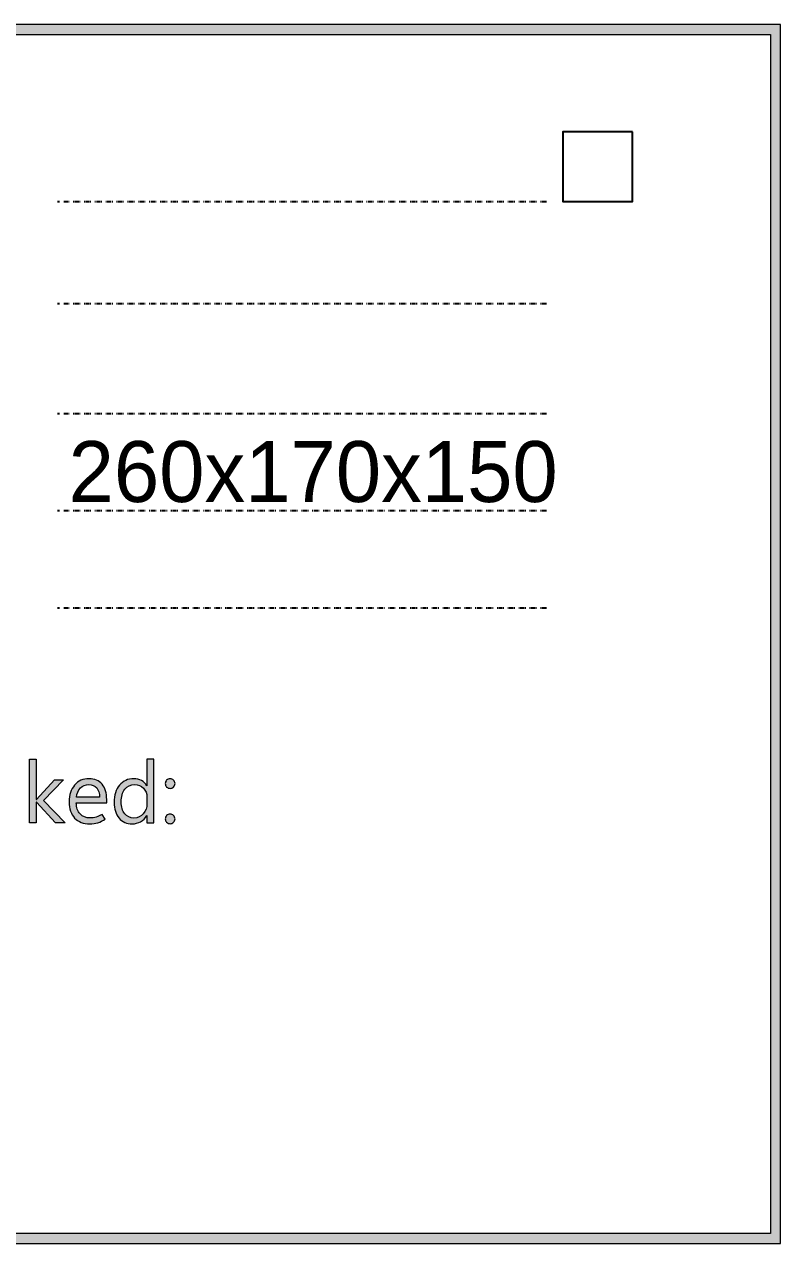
# Model space of a CAD drawing. Extents: x 0 to 227, y 0 to 170.
# Drawn here: x 121.3 to 226.8, y 0 to 170.1 of the extents above; entities that cross this region are included whole.
import ezdxf

# ---------------------------------------------------------------- set-up
doc = ezdxf.new("R2010")
doc.units = 0
doc.header["$MEASUREMENT"] = 0
for name, pattern in [('AI-Linetype-1', [1.136, 0.568, 0, 0.01, -0.548, 0.01, 0]), ('AI-Linetype-2', [1.136, 0.568, 0, 0.01, -0.548, 0.01, 0]), ('AI-Linetype-3', [1.136, 0.568, 0, 0.01, -0.548, 0.01, 0]), ('AI-Linetype-4', [1.136, 0.568, 0, 0.01, -0.548, 0.01, 0]), ('AI-Linetype-5', [1.136, 0.568, 0, 0.01, -0.548, 0.01, 0])]:
    doc.linetypes.add(name, pattern=pattern)
doc.layers.add('Layer 1', color=7, linetype='Continuous')

# ---------------------------------------------------------------- blocks, each defined once
blk = doc.blocks.new('block 7')
at = {"layer": 'Layer 1', "true_color": 0x231f20}
h = blk.add_hatch(color=250, dxfattribs=at)
h.dxf.hatch_style = 2
h.paths.add_polyline_path([(126.95, 58.71), (125.6, 58.71), (122.96, 61.59), (122.93, 61.59), (122.93, 58.71), (121.97, 58.71), (121.97, 67.59), (122.93, 67.59), (122.93, 61.96), (122.96, 61.96), (125.47, 64.71), (126.73, 64.71), (123.95, 61.81)])
h = blk.add_hatch(color=250, dxfattribs=at)
h.dxf.hatch_style = 2
edge = h.paths.add_edge_path()
edge.add_spline(control_points=[(138.35, 59.72), (138.12, 59.34), (137.84, 59.05), (137.5, 58.85), (137.16, 58.66), (136.75, 58.56), (136.29, 58.56), (135.53, 58.56), (134.93, 58.83), (134.48, 59.37), (134.03, 59.91), (133.8, 60.64), (133.8, 61.56), (133.8, 62.56), (134.05, 63.35), (134.55, 63.95), (135.05, 64.55), (135.72, 64.85), (136.55, 64.85), (136.96, 64.85), (137.32, 64.76), (137.62, 64.6), (137.92, 64.44), (138.16, 64.2), (138.35, 63.87), (138.35, 63.87), (138.37, 63.87), (138.37, 63.87), (138.37, 63.87), (138.37, 67.59), (138.37, 67.59), (138.37, 67.59), (139.33, 67.59), (139.33, 67.59), (139.33, 67.59), (139.33, 58.71), (139.33, 58.71), (139.33, 58.71), (138.37, 58.71), (138.37, 58.71), (138.37, 58.71), (138.37, 59.72), (138.37, 59.72), (138.37, 59.72), (138.35, 59.72), (138.35, 59.72)], knot_values=[0, 0, 0, 0, 1, 1, 1, 2, 2, 2, 3, 3, 3, 4, 4, 4, 5, 5, 5, 6, 6, 6, 7, 7, 7, 8, 8, 8, 9, 9, 9, 10, 10, 10, 11, 11, 11, 12, 12, 12, 13, 13, 13, 14, 14, 14, 15, 15, 15, 15], degree=3, periodic=1)
edge = h.paths.add_edge_path()
edge.add_spline(control_points=[(134.79, 61.61), (134.79, 60.92), (134.95, 60.37), (135.27, 59.97), (135.59, 59.57), (136.02, 59.37), (136.57, 59.37), (137.11, 59.37), (137.54, 59.57), (137.87, 59.95), (138.21, 60.34), (138.37, 60.83), (138.37, 61.42), (138.37, 61.42), (138.37, 62.3), (138.37, 62.3), (138.37, 62.79), (138.21, 63.2), (137.89, 63.53), (137.57, 63.87), (137.16, 64.04), (136.67, 64.04), (136.09, 64.04), (135.62, 63.82), (135.29, 63.39), (134.95, 62.96), (134.79, 62.37), (134.79, 61.61)], knot_values=[0, 0, 0, 0, 1, 1, 1, 2, 2, 2, 3, 3, 3, 4, 4, 4, 5, 5, 5, 6, 6, 6, 7, 7, 7, 8, 8, 8, 9, 9, 9, 9], degree=3, periodic=1)
h = blk.add_hatch(color=250, dxfattribs=at)
h.dxf.hatch_style = 2
edge = h.paths.add_edge_path()
edge.add_spline(control_points=[(132.76, 61.49), (132.76, 61.49), (128.52, 61.49), (128.52, 61.49), (128.53, 60.81), (128.71, 60.29), (129.05, 59.93), (129.39, 59.56), (129.87, 59.38), (130.49, 59.38), (130.76, 59.38), (131.03, 59.42), (131.3, 59.5), (131.57, 59.58), (131.84, 59.71), (132.11, 59.88), (132.11, 59.88), (132.55, 59.2), (132.55, 59.2), (132.21, 58.98), (131.87, 58.82), (131.53, 58.72), (131.19, 58.62), (130.82, 58.56), (130.41, 58.56), (129.51, 58.56), (128.8, 58.83), (128.29, 59.37), (127.79, 59.91), (127.53, 60.66), (127.53, 61.63), (127.52, 62.59), (127.78, 63.37), (128.29, 63.96), (128.8, 64.55), (129.47, 64.85), (130.29, 64.85), (131.07, 64.85), (131.68, 64.59), (132.11, 64.08), (132.54, 63.57), (132.76, 62.87), (132.76, 61.96), (132.76, 61.96), (132.76, 61.49), (132.76, 61.49)], knot_values=[0, 0, 0, 0, 1, 1, 1, 2, 2, 2, 3, 3, 3, 4, 4, 4, 5, 5, 5, 6, 6, 6, 7, 7, 7, 8, 8, 8, 9, 9, 9, 10, 10, 10, 11, 11, 11, 12, 12, 12, 13, 13, 13, 14, 14, 14, 15, 15, 15, 15], degree=3, periodic=1)
edge = h.paths.add_edge_path()
edge.add_spline(control_points=[(131.77, 62.27), (131.77, 62.83), (131.63, 63.26), (131.37, 63.57), (131.1, 63.88), (130.74, 64.04), (130.27, 64.04), (129.82, 64.04), (129.43, 63.88), (129.11, 63.56), (128.79, 63.24), (128.6, 62.81), (128.53, 62.27), (128.53, 62.27), (131.77, 62.27), (131.77, 62.27)], knot_values=[0, 0, 0, 0, 1, 1, 1, 2, 2, 2, 3, 3, 3, 4, 4, 4, 5, 5, 5, 5], degree=3, periodic=1)
h = blk.add_hatch(color=250, dxfattribs=at)
h.dxf.hatch_style = 2
edge = h.paths.add_edge_path()
edge.add_spline(control_points=[(141.61, 63.5), (141.42, 63.5), (141.26, 63.56), (141.12, 63.69), (140.99, 63.83), (140.93, 63.98), (140.93, 64.17), (140.93, 64.35), (140.99, 64.51), (141.12, 64.64), (141.26, 64.77), (141.42, 64.83), (141.61, 64.83), (141.79, 64.83), (141.95, 64.77), (142.09, 64.64), (142.22, 64.51), (142.29, 64.35), (142.29, 64.17), (142.29, 63.98), (142.22, 63.83), (142.09, 63.69), (141.95, 63.56), (141.79, 63.5), (141.61, 63.5)], knot_values=[0, 0, 0, 0, 1, 1, 1, 2, 2, 2, 3, 3, 3, 4, 4, 4, 5, 5, 5, 6, 6, 6, 7, 7, 7, 8, 8, 8, 8], degree=3, periodic=1)
edge = h.paths.add_edge_path()
edge.add_spline(control_points=[(141.61, 58.58), (141.42, 58.58), (141.26, 58.64), (141.12, 58.77), (140.99, 58.9), (140.93, 59.06), (140.93, 59.24), (140.93, 59.42), (140.99, 59.58), (141.12, 59.71), (141.26, 59.85), (141.42, 59.91), (141.61, 59.91), (141.79, 59.91), (141.95, 59.85), (142.09, 59.71), (142.22, 59.58), (142.29, 59.42), (142.29, 59.24), (142.29, 59.06), (142.22, 58.9), (142.09, 58.77), (141.95, 58.64), (141.79, 58.58), (141.61, 58.58)], knot_values=[0, 0, 0, 0, 1, 1, 1, 2, 2, 2, 3, 3, 3, 4, 4, 4, 5, 5, 5, 6, 6, 6, 7, 7, 7, 8, 8, 8, 8], degree=3, periodic=1)
at = {"layer": 'Layer 1', "lineweight": 0}
blk.add_lwpolyline([(126.95, 58.71), (125.6, 58.71), (122.96, 61.59), (122.93, 61.59), (122.93, 58.71), (121.97, 58.71), (121.97, 67.59), (122.93, 67.59), (122.93, 61.96), (122.96, 61.96), (125.47, 64.71), (126.73, 64.71), (123.95, 61.81), (126.95, 58.71)], dxfattribs=at)
for points, knots in [([(138.35, 59.72), (138.12, 59.34), (137.84, 59.05), (137.5, 58.85), (137.16, 58.66), (136.75, 58.56), (136.29, 58.56), (135.53, 58.56), (134.93, 58.83), (134.48, 59.37), (134.03, 59.91), (133.8, 60.64), (133.8, 61.56), (133.8, 62.56), (134.05, 63.35), (134.55, 63.95), (135.05, 64.55), (135.72, 64.85), (136.55, 64.85), (136.96, 64.85), (137.32, 64.76), (137.62, 64.6), (137.92, 64.44), (138.16, 64.2), (138.35, 63.87), (138.35, 63.87), (138.37, 63.87), (138.37, 63.87), (138.37, 63.87), (138.37, 67.59), (138.37, 67.59), (138.37, 67.59), (139.33, 67.59), (139.33, 67.59), (139.33, 67.59), (139.33, 58.71), (139.33, 58.71), (139.33, 58.71), (138.37, 58.71), (138.37, 58.71), (138.37, 58.71), (138.37, 59.72), (138.37, 59.72), (138.37, 59.72), (138.35, 59.72), (138.35, 59.72)], [0, 0, 0, 0, 1, 1, 1, 2, 2, 2, 3, 3, 3, 4, 4, 4, 5, 5, 5, 6, 6, 6, 7, 7, 7, 8, 8, 8, 9, 9, 9, 10, 10, 10, 11, 11, 11, 12, 12, 12, 13, 13, 13, 14, 14, 14, 15, 15, 15, 15]), ([(132.76, 61.49), (132.76, 61.49), (128.52, 61.49), (128.52, 61.49), (128.53, 60.81), (128.71, 60.29), (129.05, 59.93), (129.39, 59.56), (129.87, 59.38), (130.49, 59.38), (130.76, 59.38), (131.03, 59.42), (131.3, 59.5), (131.57, 59.58), (131.84, 59.71), (132.11, 59.88), (132.11, 59.88), (132.55, 59.2), (132.55, 59.2), (132.21, 58.98), (131.87, 58.82), (131.53, 58.72), (131.19, 58.62), (130.82, 58.56), (130.41, 58.56), (129.51, 58.56), (128.8, 58.83), (128.29, 59.37), (127.79, 59.91), (127.53, 60.66), (127.53, 61.63), (127.52, 62.59), (127.78, 63.37), (128.29, 63.96), (128.8, 64.55), (129.47, 64.85), (130.29, 64.85), (131.07, 64.85), (131.68, 64.59), (132.11, 64.08), (132.54, 63.57), (132.76, 62.87), (132.76, 61.96), (132.76, 61.96), (132.76, 61.49), (132.76, 61.49)], [0, 0, 0, 0, 1, 1, 1, 2, 2, 2, 3, 3, 3, 4, 4, 4, 5, 5, 5, 6, 6, 6, 7, 7, 7, 8, 8, 8, 9, 9, 9, 10, 10, 10, 11, 11, 11, 12, 12, 12, 13, 13, 13, 14, 14, 14, 15, 15, 15, 15]), ([(141.61, 63.5), (141.42, 63.5), (141.26, 63.56), (141.12, 63.69), (140.99, 63.83), (140.93, 63.98), (140.93, 64.17), (140.93, 64.35), (140.99, 64.51), (141.12, 64.64), (141.26, 64.77), (141.42, 64.83), (141.61, 64.83), (141.79, 64.83), (141.95, 64.77), (142.09, 64.64), (142.22, 64.51), (142.29, 64.35), (142.29, 64.17), (142.29, 63.98), (142.22, 63.83), (142.09, 63.69), (141.95, 63.56), (141.79, 63.5), (141.61, 63.5)], [0, 0, 0, 0, 1, 1, 1, 2, 2, 2, 3, 3, 3, 4, 4, 4, 5, 5, 5, 6, 6, 6, 7, 7, 7, 8, 8, 8, 8]), ([(131.77, 62.27), (131.77, 62.83), (131.63, 63.26), (131.37, 63.57), (131.1, 63.88), (130.74, 64.04), (130.27, 64.04), (129.82, 64.04), (129.43, 63.88), (129.11, 63.56), (128.79, 63.24), (128.6, 62.81), (128.53, 62.27), (128.53, 62.27), (131.77, 62.27), (131.77, 62.27)], [0, 0, 0, 0, 1, 1, 1, 2, 2, 2, 3, 3, 3, 4, 4, 4, 5, 5, 5, 5]), ([(134.79, 61.61), (134.79, 60.92), (134.95, 60.37), (135.27, 59.97), (135.59, 59.57), (136.02, 59.37), (136.57, 59.37), (137.11, 59.37), (137.54, 59.57), (137.87, 59.95), (138.21, 60.34), (138.37, 60.83), (138.37, 61.42), (138.37, 61.42), (138.37, 62.3), (138.37, 62.3), (138.37, 62.79), (138.21, 63.2), (137.89, 63.53), (137.57, 63.87), (137.16, 64.04), (136.67, 64.04), (136.09, 64.04), (135.62, 63.82), (135.29, 63.39), (134.95, 62.96), (134.79, 62.37), (134.79, 61.61)], [0, 0, 0, 0, 1, 1, 1, 2, 2, 2, 3, 3, 3, 4, 4, 4, 5, 5, 5, 6, 6, 6, 7, 7, 7, 8, 8, 8, 9, 9, 9, 9]), ([(141.61, 58.58), (141.42, 58.58), (141.26, 58.64), (141.12, 58.77), (140.99, 58.9), (140.93, 59.06), (140.93, 59.24), (140.93, 59.42), (140.99, 59.58), (141.12, 59.71), (141.26, 59.85), (141.42, 59.91), (141.61, 59.91), (141.79, 59.91), (141.95, 59.85), (142.09, 59.71), (142.22, 59.58), (142.29, 59.42), (142.29, 59.24), (142.29, 59.06), (142.22, 58.9), (142.09, 58.77), (141.95, 58.64), (141.79, 58.58), (141.61, 58.58)], [0, 0, 0, 0, 1, 1, 1, 2, 2, 2, 3, 3, 3, 4, 4, 4, 5, 5, 5, 6, 6, 6, 7, 7, 7, 8, 8, 8, 8])]:
    blk.add_open_spline(points, degree=3, knots=knots, dxfattribs=at)

msp = doc.modelspace()

# ---------------------------------------------------------------- hatches: boundary and pattern name
at = {"layer": 'Layer 1', "true_color": 0x231f20}
h = msp.add_hatch(color=250, dxfattribs=at)
h.dxf.hatch_style = 2
h.paths.add_polyline_path([(1.42, 168.66), (225.35, 168.66), (225.35, 1.42), (1.42, 1.42)])
h.paths.add_polyline_path([(0, 0), (226.77, 0), (226.77, 170.08), (0, 170.08)])

# ---------------------------------------------------------------- linework, layer by layer
at = {"layer": 'Layer 1', "lineweight": 0}
for points in [[(0, 0), (226.77, 0), (226.77, 170.08), (0, 170.08), (0, 0)], [(1.42, 168.66), (225.35, 168.66), (225.35, 1.42), (1.42, 1.42), (1.42, 168.66)]]:
    msp.add_lwpolyline(points, dxfattribs=at)
at = {"layer": 'Layer 1', "color": 250, "lineweight": 25, "true_color": 0x231f20}
for points in [[(206.09, 155.09), (196.38, 155.09), (196.38, 145.39), (206.09, 145.39), (206.09, 155.09)], [(125.91, 145.39), (126.2, 145.39)], [(193.8, 145.39), (194.09, 145.39)], [(125.91, 131.14), (126.2, 131.14)], [(193.8, 131.14), (194.09, 131.14)], [(125.91, 115.82), (126.2, 115.82)], [(193.8, 115.82), (194.09, 115.82)], [(125.91, 102.29), (126.2, 102.29)], [(193.8, 102.29), (194.09, 102.29)], [(125.91, 88.67), (126.2, 88.67)], [(193.8, 88.67), (194.09, 88.67)]]:
    msp.add_lwpolyline(points, dxfattribs=at)
at = {"layer": 'Layer 1', "color": 250, "linetype": 'AI-Linetype-1', "lineweight": 25, "true_color": 0x231f20}
msp.add_lwpolyline([(126.77, 145.39), (193.8, 145.39)], dxfattribs=at)
at = {"layer": 'Layer 1', "color": 250, "linetype": 'AI-Linetype-2', "lineweight": 25, "true_color": 0x231f20}
msp.add_lwpolyline([(126.77, 131.14), (193.8, 131.14)], dxfattribs=at)
at = {"layer": 'Layer 1', "color": 250, "linetype": 'AI-Linetype-3', "lineweight": 25, "true_color": 0x231f20}
msp.add_lwpolyline([(126.77, 115.82), (193.8, 115.82)], dxfattribs=at)
at = {"layer": 'Layer 1', "color": 250, "linetype": 'AI-Linetype-4', "lineweight": 25, "true_color": 0x231f20}
msp.add_lwpolyline([(126.77, 102.29), (193.8, 102.29)], dxfattribs=at)
at = {"layer": 'Layer 1', "color": 250, "linetype": 'AI-Linetype-5', "lineweight": 25, "true_color": 0x231f20}
msp.add_lwpolyline([(126.77, 88.67), (193.8, 88.67)], dxfattribs=at)

# ---------------------------------------------------------------- block references
at = {"layer": 'Layer 1'}
msp.add_blockref('block 7', (0, 0), dxfattribs=at)

# ---------------------------------------------------------------- texts
at = {"layer": 'Layer 1', "color": 250, "true_color": 0x231f20, "insert": (127.45, 103.33), "char_height": 8.496, "attachment_point": 7}
msp.add_mtext('\\fMyriad Pro|b0|i0|c0|p34;\\W1;260x170x150', dxfattribs=at)

doc.saveas('drawing.dxf')
